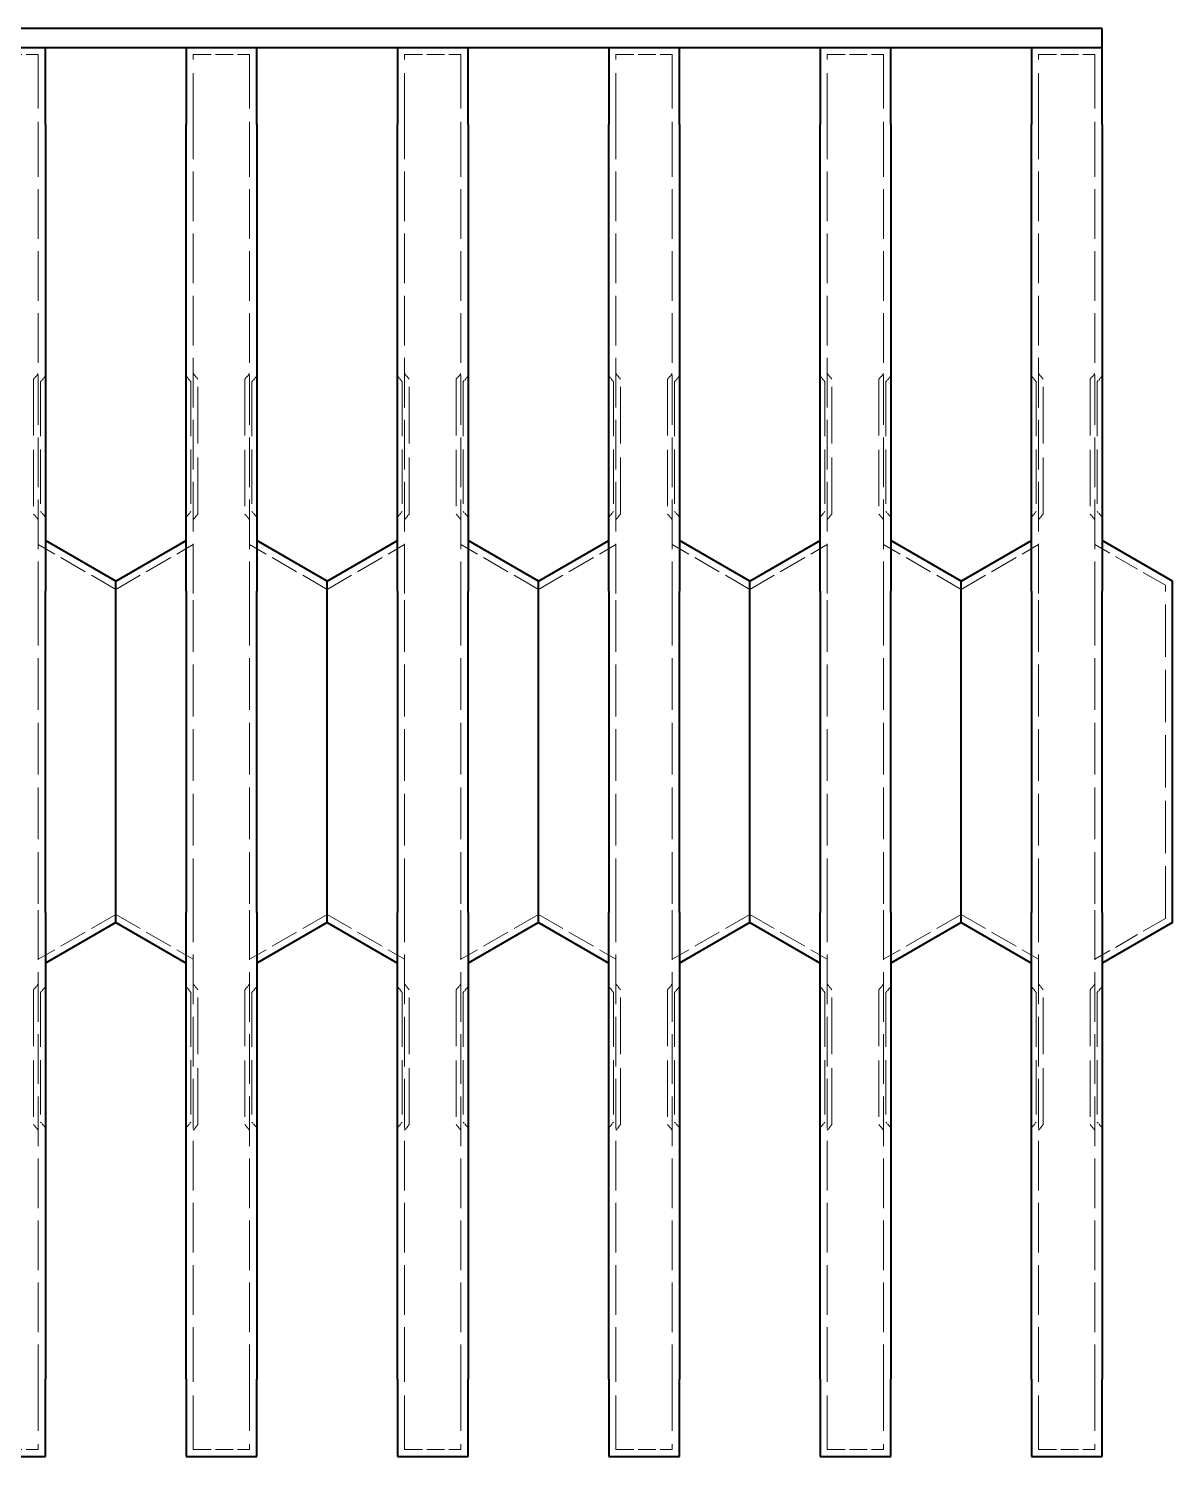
# Model space of a CAD drawing. Header units: millimetres. Extents: x 0 to 5945, y 0 to 4205.
# Drawn here: x 2216.3 to 2459.9, y 2600.5 to 2904.5 of the extents above; entities that cross this region are included whole.
import ezdxf

# ---------------------------------------------------------------- set-up
doc = ezdxf.new("R2010")
doc.units = ezdxf.units.MM
doc.header["$LTSCALE"] = 5
doc.linetypes.add('DASHED', pattern=[0.2067, 0.1654, -0.0413])
doc.layers.add('가려진 것(ISO)', color=2, linetype='DASHED', lineweight=18)
doc.layers.add('가시적인 것(ISO)', color=3, linetype='Continuous', lineweight=40)

msp = doc.modelspace()

# ---------------------------------------------------------------- linework, layer by layer
at = {"layer": '가려진 것(ISO)', "ltscale": 4.571172}
for p, q in [((2206.376, 2898.957), (2218.376, 2898.957)), ((2251.376, 2898.957), (2263.376, 2898.957)), ((2296.376, 2898.957), (2308.376, 2898.957)), ((2341.376, 2898.957), (2353.376, 2898.957)), ((2386.376, 2898.957), (2398.376, 2898.957)), ((2431.376, 2898.957), (2443.376, 2898.957)), ((2206.376, 2601.957), (2218.376, 2601.957)), ((2251.376, 2601.957), (2263.376, 2601.957)), ((2296.376, 2601.957), (2308.376, 2601.957)), ((2341.376, 2601.957), (2353.376, 2601.957)), ((2386.376, 2601.957), (2398.376, 2601.957)), ((2431.376, 2601.957), (2443.376, 2601.957))]:
    msp.add_line(p, q, dxfattribs=at)
at = {"layer": '가려진 것(ISO)', "ltscale": 13.890018}
for p, q in [((2218.376, 2898.957), (2218.376, 2883.494)), ((2251.376, 2883.494), (2251.376, 2898.957)), ((2263.376, 2898.957), (2263.376, 2883.494)), ((2296.376, 2883.494), (2296.376, 2898.957)), ((2308.376, 2898.957), (2308.376, 2883.494)), ((2341.376, 2883.494), (2341.376, 2898.957)), ((2353.376, 2898.957), (2353.376, 2883.494)), ((2386.376, 2883.494), (2386.376, 2898.957)), ((2398.376, 2898.957), (2398.376, 2883.494)), ((2431.376, 2883.494), (2431.376, 2898.957)), ((2443.376, 2898.957), (2443.376, 2883.494)), ((2218.376, 2617.42), (2218.376, 2601.957)), ((2251.376, 2601.957), (2251.376, 2617.42)), ((2263.376, 2617.42), (2263.376, 2601.957)), ((2296.376, 2601.957), (2296.376, 2617.42)), ((2308.376, 2617.42), (2308.376, 2601.957)), ((2341.376, 2601.957), (2341.376, 2617.42)), ((2353.376, 2617.42), (2353.376, 2601.957)), ((2386.376, 2601.957), (2386.376, 2617.42)), ((2398.376, 2617.42), (2398.376, 2601.957)), ((2431.376, 2601.957), (2431.376, 2617.42)), ((2443.376, 2617.42), (2443.376, 2601.957))]:
    msp.add_line(p, q, dxfattribs=at)
at = {"layer": '가려진 것(ISO)', "ltscale": 12.787186}
for p, q in [((2218.376, 2883.494), (2218.376, 2784.146)), ((2251.376, 2784.146), (2251.376, 2883.494)), ((2263.376, 2883.494), (2263.376, 2784.146)), ((2296.376, 2784.146), (2296.376, 2883.494)), ((2308.376, 2883.494), (2308.376, 2784.146)), ((2341.376, 2784.146), (2341.376, 2883.494)), ((2353.376, 2883.494), (2353.376, 2784.146)), ((2386.376, 2784.146), (2386.376, 2883.494)), ((2398.376, 2883.494), (2398.376, 2784.146)), ((2431.376, 2784.146), (2431.376, 2883.494)), ((2443.376, 2883.494), (2443.376, 2784.146)), ((2218.376, 2716.768), (2218.376, 2617.42)), ((2251.376, 2617.42), (2251.376, 2716.768)), ((2263.376, 2716.768), (2263.376, 2617.42)), ((2296.376, 2617.42), (2296.376, 2716.768)), ((2308.376, 2716.768), (2308.376, 2617.42)), ((2341.376, 2617.42), (2341.376, 2716.768)), ((2353.376, 2716.768), (2353.376, 2617.42)), ((2386.376, 2617.42), (2386.376, 2716.768)), ((2398.376, 2716.768), (2398.376, 2617.42)), ((2431.376, 2617.42), (2431.376, 2716.768)), ((2443.376, 2716.768), (2443.376, 2617.42))]:
    msp.add_line(p, q, dxfattribs=at)
at = {"layer": '가려진 것(ISO)', "ltscale": 0.592536}
for p, q in [((2218.376, 2831.003), (2217.376, 2829.811)), ((2219.876, 2830.457), (2218.876, 2829.265)), ((2249.876, 2830.457), (2250.876, 2829.265)), ((2251.376, 2831.003), (2252.376, 2829.811)), ((2263.376, 2831.003), (2262.376, 2829.811)), ((2264.876, 2830.457), (2263.876, 2829.265)), ((2294.876, 2830.457), (2295.876, 2829.265)), ((2296.376, 2831.003), (2297.376, 2829.811)), ((2308.376, 2831.003), (2307.376, 2829.811)), ((2309.876, 2830.457), (2308.876, 2829.265)), ((2339.876, 2830.457), (2340.876, 2829.265)), ((2341.376, 2831.003), (2342.376, 2829.811)), ((2353.376, 2831.003), (2352.376, 2829.811)), ((2354.876, 2830.457), (2353.876, 2829.265)), ((2384.876, 2830.457), (2385.876, 2829.265)), ((2386.376, 2831.003), (2387.376, 2829.811)), ((2398.376, 2831.003), (2397.376, 2829.811)), ((2399.876, 2830.457), (2398.876, 2829.265)), ((2429.876, 2830.457), (2430.876, 2829.265)), ((2431.376, 2831.003), (2432.376, 2829.811)), ((2443.376, 2831.003), (2442.376, 2829.811)), ((2444.876, 2830.457), (2443.876, 2829.265)), ((2218.376, 2799.911), (2217.376, 2801.103)), ((2219.876, 2800.457), (2218.876, 2801.649)), ((2249.876, 2800.457), (2250.876, 2801.649)), ((2251.376, 2799.911), (2252.376, 2801.103)), ((2263.376, 2799.911), (2262.376, 2801.103)), ((2264.876, 2800.457), (2263.876, 2801.649)), ((2294.876, 2800.457), (2295.876, 2801.649)), ((2296.376, 2799.911), (2297.376, 2801.103)), ((2308.376, 2799.911), (2307.376, 2801.103)), ((2309.876, 2800.457), (2308.876, 2801.649)), ((2339.876, 2800.457), (2340.876, 2801.649)), ((2341.376, 2799.911), (2342.376, 2801.103)), ((2353.376, 2799.911), (2352.376, 2801.103)), ((2354.876, 2800.457), (2353.876, 2801.649)), ((2384.876, 2800.457), (2385.876, 2801.649)), ((2386.376, 2799.911), (2387.376, 2801.103)), ((2398.376, 2799.911), (2397.376, 2801.103)), ((2399.876, 2800.457), (2398.876, 2801.649)), ((2429.876, 2800.457), (2430.876, 2801.649)), ((2431.376, 2799.911), (2432.376, 2801.103)), ((2443.376, 2799.911), (2442.376, 2801.103)), ((2444.876, 2800.457), (2443.876, 2801.649)), ((2218.376, 2701.003), (2217.376, 2699.811)), ((2219.876, 2700.457), (2218.876, 2699.265)), ((2249.876, 2700.457), (2250.876, 2699.265)), ((2251.376, 2701.003), (2252.376, 2699.811)), ((2263.376, 2701.003), (2262.376, 2699.811)), ((2264.876, 2700.457), (2263.876, 2699.265)), ((2294.876, 2700.457), (2295.876, 2699.265)), ((2296.376, 2701.003), (2297.376, 2699.811)), ((2308.376, 2701.003), (2307.376, 2699.811)), ((2309.876, 2700.457), (2308.876, 2699.265)), ((2339.876, 2700.457), (2340.876, 2699.265)), ((2341.376, 2701.003), (2342.376, 2699.811)), ((2353.376, 2701.003), (2352.376, 2699.811)), ((2354.876, 2700.457), (2353.876, 2699.265)), ((2384.876, 2700.457), (2385.876, 2699.265)), ((2386.376, 2701.003), (2387.376, 2699.811)), ((2398.376, 2701.003), (2397.376, 2699.811)), ((2399.876, 2700.457), (2398.876, 2699.265)), ((2429.876, 2700.457), (2430.876, 2699.265)), ((2431.376, 2701.003), (2432.376, 2699.811)), ((2443.376, 2701.003), (2442.376, 2699.811)), ((2444.876, 2700.457), (2443.876, 2699.265)), ((2218.376, 2669.911), (2217.376, 2671.103)), ((2219.876, 2670.457), (2218.876, 2671.649)), ((2249.876, 2670.457), (2250.876, 2671.649)), ((2251.376, 2669.911), (2252.376, 2671.103)), ((2263.376, 2669.911), (2262.376, 2671.103)), ((2264.876, 2670.457), (2263.876, 2671.649)), ((2294.876, 2670.457), (2295.876, 2671.649)), ((2296.376, 2669.911), (2297.376, 2671.103)), ((2308.376, 2669.911), (2307.376, 2671.103)), ((2309.876, 2670.457), (2308.876, 2671.649)), ((2339.876, 2670.457), (2340.876, 2671.649)), ((2341.376, 2669.911), (2342.376, 2671.103)), ((2353.376, 2669.911), (2352.376, 2671.103)), ((2354.876, 2670.457), (2353.876, 2671.649)), ((2384.876, 2670.457), (2385.876, 2671.649)), ((2386.376, 2669.911), (2387.376, 2671.103)), ((2398.376, 2669.911), (2397.376, 2671.103)), ((2399.876, 2670.457), (2398.876, 2671.649)), ((2429.876, 2670.457), (2430.876, 2671.649)), ((2431.376, 2669.911), (2432.376, 2671.103)), ((2443.376, 2669.911), (2442.376, 2671.103)), ((2444.876, 2670.457), (2443.876, 2671.649))]:
    msp.add_line(p, q, dxfattribs=at)
at = {"layer": '가려진 것(ISO)', "ltscale": 14.544446}
for p, q in [((2217.376, 2829.811), (2217.376, 2801.103)), ((2252.376, 2801.103), (2252.376, 2829.811)), ((2262.376, 2829.811), (2262.376, 2801.103)), ((2297.376, 2801.103), (2297.376, 2829.811)), ((2307.376, 2829.811), (2307.376, 2801.103)), ((2342.376, 2801.103), (2342.376, 2829.811)), ((2352.376, 2829.811), (2352.376, 2801.103)), ((2387.376, 2801.103), (2387.376, 2829.811)), ((2397.376, 2829.811), (2397.376, 2801.103)), ((2432.376, 2801.103), (2432.376, 2829.811)), ((2442.376, 2829.811), (2442.376, 2801.103)), ((2217.376, 2699.811), (2217.376, 2671.103)), ((2252.376, 2671.103), (2252.376, 2699.811)), ((2262.376, 2699.811), (2262.376, 2671.103)), ((2297.376, 2671.103), (2297.376, 2699.811)), ((2307.376, 2699.811), (2307.376, 2671.103)), ((2342.376, 2671.103), (2342.376, 2699.811)), ((2352.376, 2699.811), (2352.376, 2671.103)), ((2387.376, 2671.103), (2387.376, 2699.811)), ((2397.376, 2699.811), (2397.376, 2671.103)), ((2432.376, 2671.103), (2432.376, 2699.811)), ((2442.376, 2699.811), (2442.376, 2671.103))]:
    msp.add_line(p, q, dxfattribs=at)
at = {"layer": '가려진 것(ISO)', "ltscale": 13.991255}
for p, q in [((2218.876, 2829.265), (2218.876, 2801.649)), ((2250.876, 2829.265), (2250.876, 2801.649)), ((2263.876, 2829.265), (2263.876, 2801.649)), ((2295.876, 2829.265), (2295.876, 2801.649)), ((2308.876, 2829.265), (2308.876, 2801.649)), ((2340.876, 2829.265), (2340.876, 2801.649)), ((2353.876, 2829.265), (2353.876, 2801.649)), ((2385.876, 2829.265), (2385.876, 2801.649)), ((2398.876, 2829.265), (2398.876, 2801.649)), ((2430.876, 2829.265), (2430.876, 2801.649)), ((2443.876, 2829.265), (2443.876, 2801.649)), ((2218.876, 2699.265), (2218.876, 2671.649)), ((2250.876, 2699.265), (2250.876, 2671.649)), ((2263.876, 2699.265), (2263.876, 2671.649)), ((2295.876, 2699.265), (2295.876, 2671.649)), ((2308.876, 2699.265), (2308.876, 2671.649)), ((2340.876, 2699.265), (2340.876, 2671.649)), ((2353.876, 2699.265), (2353.876, 2671.649)), ((2385.876, 2699.265), (2385.876, 2671.649)), ((2398.876, 2699.265), (2398.876, 2671.649)), ((2430.876, 2699.265), (2430.876, 2671.649)), ((2443.876, 2699.265), (2443.876, 2671.649))]:
    msp.add_line(p, q, dxfattribs=at)
at = {"layer": '가려진 것(ISO)', "ltscale": 7.257769}
for p, q in [((2234.876, 2785.065), (2218.376, 2794.591)), ((2234.876, 2785.065), (2251.376, 2794.591)), ((2279.876, 2785.065), (2263.376, 2794.591)), ((2279.876, 2785.065), (2296.376, 2794.591)), ((2324.876, 2785.065), (2308.376, 2794.591)), ((2324.876, 2785.065), (2341.376, 2794.591)), ((2369.876, 2785.065), (2353.376, 2794.591)), ((2369.876, 2785.065), (2386.376, 2794.591)), ((2414.876, 2785.065), (2398.376, 2794.591)), ((2414.876, 2785.065), (2431.376, 2794.591)), ((2234.876, 2715.849), (2218.376, 2706.323)), ((2234.876, 2715.849), (2251.376, 2706.323)), ((2279.876, 2715.849), (2263.376, 2706.323)), ((2279.876, 2715.849), (2296.376, 2706.323)), ((2324.876, 2715.849), (2308.376, 2706.323)), ((2324.876, 2715.849), (2341.376, 2706.323)), ((2369.876, 2715.849), (2353.376, 2706.323)), ((2369.876, 2715.849), (2386.376, 2706.323)), ((2414.876, 2715.849), (2398.376, 2706.323)), ((2414.876, 2715.849), (2431.376, 2706.323))]:
    msp.add_line(p, q, dxfattribs=at)
at = {"layer": '가려진 것(ISO)', "ltscale": 6.597962}
for p, q in [((2458.376, 2785.931), (2443.376, 2794.591)), ((2458.376, 2714.983), (2443.376, 2706.323))]:
    msp.add_line(p, q, dxfattribs=at)
at = {"layer": '가려진 것(ISO)', "ltscale": 13.478952}
msp.add_line((2458.376, 2714.983), (2458.376, 2785.931), dxfattribs=at)
at = {"layer": '가려진 것(ISO)', "ltscale": 13.307397}
for p, q in [((2218.376, 2784.146), (2218.376, 2716.768)), ((2251.376, 2716.768), (2251.376, 2784.146)), ((2263.376, 2784.146), (2263.376, 2716.768)), ((2296.376, 2716.768), (2296.376, 2784.146)), ((2308.376, 2784.146), (2308.376, 2716.768)), ((2341.376, 2716.768), (2341.376, 2784.146)), ((2353.376, 2784.146), (2353.376, 2716.768)), ((2386.376, 2716.768), (2386.376, 2784.146)), ((2398.376, 2784.146), (2398.376, 2716.768)), ((2431.376, 2716.768), (2431.376, 2784.146)), ((2443.376, 2784.146), (2443.376, 2716.768))]:
    msp.add_line(p, q, dxfattribs=at)
at = {"layer": '가시적인 것(ISO)'}
for p, q in [((2444.876, 2904.457), (2204.876, 2904.457)), ((2444.876, 2900.457), (2444.876, 2904.457)), ((2204.876, 2900.457), (2219.876, 2900.457)), ((2219.876, 2884.008), (2219.876, 2900.457)), ((2219.876, 2900.457), (2249.876, 2900.457)), ((2249.876, 2900.457), (2264.876, 2900.457)), ((2249.876, 2900.457), (2249.876, 2884.008)), ((2264.876, 2884.008), (2264.876, 2900.457)), ((2264.876, 2900.457), (2294.876, 2900.457)), ((2294.876, 2900.457), (2309.876, 2900.457)), ((2294.876, 2900.457), (2294.876, 2884.008)), ((2309.876, 2884.008), (2309.876, 2900.457)), ((2309.876, 2900.457), (2339.876, 2900.457)), ((2339.876, 2900.457), (2354.876, 2900.457)), ((2339.876, 2900.457), (2339.876, 2884.008)), ((2354.876, 2884.008), (2354.876, 2900.457)), ((2354.876, 2900.457), (2384.876, 2900.457)), ((2384.876, 2900.457), (2399.876, 2900.457)), ((2384.876, 2900.457), (2384.876, 2884.008)), ((2399.876, 2884.008), (2399.876, 2900.457)), ((2399.876, 2900.457), (2429.876, 2900.457)), ((2429.876, 2900.457), (2444.876, 2900.457)), ((2429.876, 2900.457), (2429.876, 2884.008)), ((2444.876, 2884.008), (2444.876, 2900.457)), ((2219.876, 2884.008), (2219.876, 2784.659)), ((2249.876, 2784.659), (2249.876, 2884.008)), ((2264.876, 2884.008), (2264.876, 2784.659)), ((2294.876, 2784.659), (2294.876, 2884.008)), ((2309.876, 2884.008), (2309.876, 2784.659)), ((2339.876, 2784.659), (2339.876, 2884.008)), ((2354.876, 2884.008), (2354.876, 2784.659)), ((2384.876, 2784.659), (2384.876, 2884.008)), ((2399.876, 2884.008), (2399.876, 2784.659)), ((2429.876, 2784.659), (2429.876, 2884.008)), ((2444.876, 2884.008), (2444.876, 2784.659)), ((2234.876, 2786.797), (2219.876, 2795.457)), ((2234.876, 2786.797), (2249.876, 2795.457)), ((2279.876, 2786.797), (2264.876, 2795.457)), ((2279.876, 2786.797), (2294.876, 2795.457)), ((2324.876, 2786.797), (2309.876, 2795.457)), ((2324.876, 2786.797), (2339.876, 2795.457)), ((2369.876, 2786.797), (2354.876, 2795.457)), ((2369.876, 2786.797), (2384.876, 2795.457)), ((2414.876, 2786.797), (2399.876, 2795.457)), ((2414.876, 2786.797), (2429.876, 2795.457)), ((2459.876, 2786.797), (2444.876, 2795.457)), ((2219.876, 2716.255), (2219.876, 2784.659)), ((2234.876, 2714.117), (2234.876, 2786.797)), ((2249.876, 2784.659), (2249.876, 2716.255)), ((2264.876, 2716.255), (2264.876, 2784.659)), ((2279.876, 2714.117), (2279.876, 2786.797)), ((2294.876, 2784.659), (2294.876, 2716.255)), ((2309.876, 2716.255), (2309.876, 2784.659)), ((2324.876, 2714.117), (2324.876, 2786.797)), ((2339.876, 2784.659), (2339.876, 2716.255)), ((2354.876, 2716.255), (2354.876, 2784.659)), ((2369.876, 2714.117), (2369.876, 2786.797)), ((2384.876, 2784.659), (2384.876, 2716.255)), ((2399.876, 2716.255), (2399.876, 2784.659)), ((2414.876, 2714.117), (2414.876, 2786.797)), ((2429.876, 2784.659), (2429.876, 2716.255)), ((2444.876, 2716.255), (2444.876, 2784.659)), ((2459.876, 2714.117), (2459.876, 2786.797)), ((2219.876, 2716.255), (2219.876, 2616.907)), ((2249.876, 2616.907), (2249.876, 2716.255)), ((2264.876, 2716.255), (2264.876, 2616.907)), ((2294.876, 2616.907), (2294.876, 2716.255)), ((2309.876, 2716.255), (2309.876, 2616.907)), ((2339.876, 2616.907), (2339.876, 2716.255)), ((2354.876, 2716.255), (2354.876, 2616.907)), ((2384.876, 2616.907), (2384.876, 2716.255)), ((2399.876, 2716.255), (2399.876, 2616.907)), ((2429.876, 2616.907), (2429.876, 2716.255)), ((2444.876, 2716.255), (2444.876, 2616.907)), ((2234.876, 2714.117), (2219.876, 2705.457)), ((2234.876, 2714.117), (2249.876, 2705.457)), ((2279.876, 2714.117), (2264.876, 2705.457)), ((2279.876, 2714.117), (2294.876, 2705.457)), ((2324.876, 2714.117), (2309.876, 2705.457)), ((2324.876, 2714.117), (2339.876, 2705.457)), ((2369.876, 2714.117), (2354.876, 2705.457)), ((2369.876, 2714.117), (2384.876, 2705.457)), ((2414.876, 2714.117), (2399.876, 2705.457)), ((2414.876, 2714.117), (2429.876, 2705.457)), ((2459.876, 2714.117), (2444.876, 2705.457)), ((2219.876, 2600.457), (2219.876, 2616.907)), ((2249.876, 2616.907), (2249.876, 2600.457)), ((2264.876, 2600.457), (2264.876, 2616.907)), ((2294.876, 2616.907), (2294.876, 2600.457)), ((2309.876, 2600.457), (2309.876, 2616.907)), ((2339.876, 2616.907), (2339.876, 2600.457)), ((2354.876, 2600.457), (2354.876, 2616.907)), ((2384.876, 2616.907), (2384.876, 2600.457)), ((2399.876, 2600.457), (2399.876, 2616.907)), ((2429.876, 2616.907), (2429.876, 2600.457)), ((2444.876, 2600.457), (2444.876, 2616.907)), ((2204.876, 2600.457), (2219.876, 2600.457)), ((2249.876, 2600.457), (2264.876, 2600.457)), ((2294.876, 2600.457), (2309.876, 2600.457)), ((2339.876, 2600.457), (2354.876, 2600.457)), ((2384.876, 2600.457), (2399.876, 2600.457)), ((2429.876, 2600.457), (2444.876, 2600.457))]:
    msp.add_line(p, q, dxfattribs=at)

doc.saveas('drawing.dxf')
